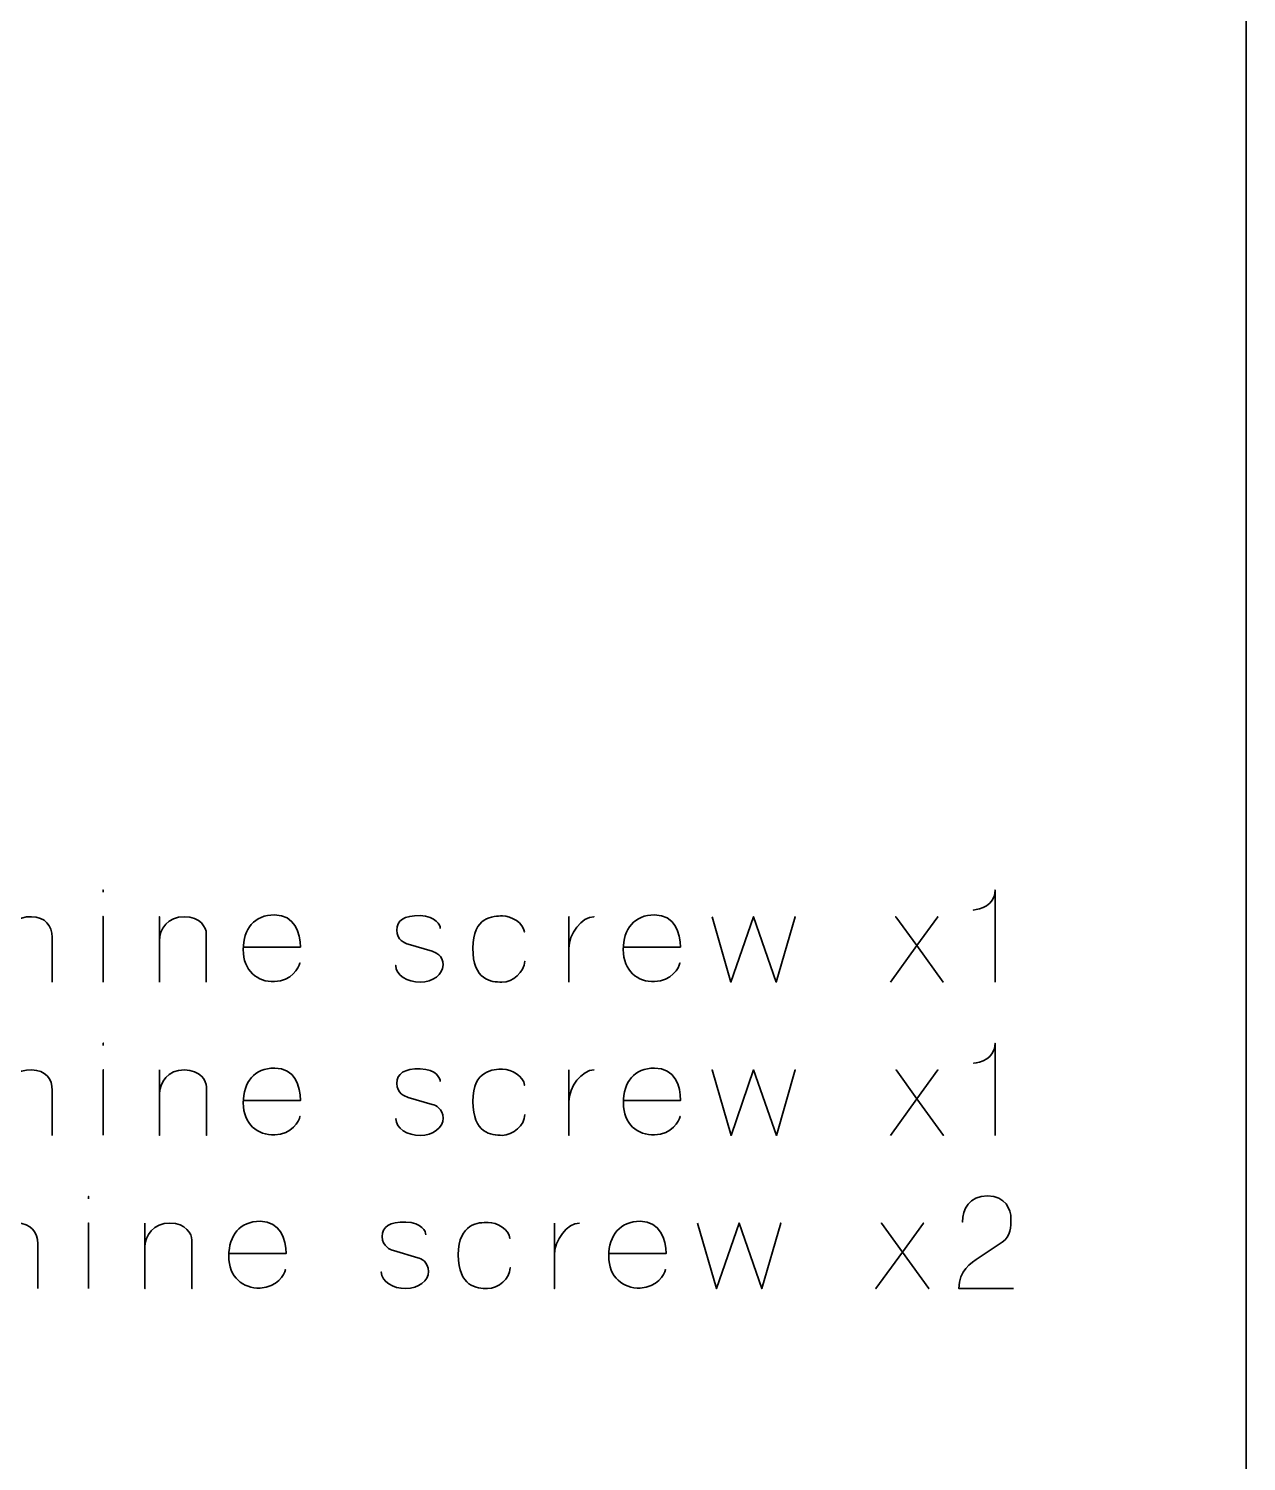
# Model space of a CAD drawing. Header units: inches. Extents: x 215 to 985, y -885 to -315.
# Drawn here: x 863.5 to 984.7, y -742.7 to -600.2 of the extents above; entities that cross this region are included whole.
import ezdxf

# ---------------------------------------------------------------- set-up
doc = ezdxf.new("R2010")
doc.units = ezdxf.units.IN
doc.header["$MEASUREMENT"] = 0
doc.layers.add('Layer 1', color=7, linetype='Continuous')

# ---------------------------------------------------------------- blocks, each defined once
blk = doc.blocks.new('block 320')
at = {"layer": 'Layer 1', "color": 179, "lineweight": 35, "true_color": 0x231f20}
for points, knots in [([(870.94, -686.11), (870.94, -686.11), (870.94, -685.88), (870.94, -685.88), (870.94, -685.88), (870.94, -686.11), (870.94, -686.11)], [0, 0, 0, 0, 1, 1, 1, 2, 2, 2, 2]), ([(959.67, -695.05), (959.67, -695.05), (959.67, -685.89), (959.67, -685.89), (959.67, -687.46), (958.16, -687.82), (957.51, -687.88), (958.16, -687.82), (959.67, -687.46), (959.67, -685.89), (959.67, -685.89), (959.67, -695.05), (959.67, -695.05)], [0, 0, 0, 0, 1, 1, 1, 2, 2, 2, 3, 3, 3, 4, 4, 4, 4]), ([(865.88, -695.05), (865.88, -695.05), (865.88, -691.75), (865.88, -690.59), (865.88, -689.44), (865.18, -688.56), (863.82, -688.54), (862.44, -688.51), (861.13, -689.35), (861.13, -690.45), (861.13, -689.35), (862.44, -688.51), (863.82, -688.54), (865.18, -688.56), (865.88, -689.44), (865.88, -690.59), (865.88, -691.75), (865.88, -695.05), (865.88, -695.05)], [0, 0, 0, 0, 1, 1, 1, 2, 2, 2, 3, 3, 3, 4, 4, 4, 5, 5, 5, 6, 6, 6, 6]), ([(870.94, -695.04), (870.94, -695.04), (870.94, -688.52), (870.94, -688.52), (870.94, -688.52), (870.94, -695.06), (870.94, -695.04)], [0, 0, 0, 0, 1, 1, 1, 2, 2, 2, 2]), ([(881.21, -695.05), (881.21, -695.05), (881.21, -690.81), (881.21, -690.22), (881.21, -689.64), (880.63, -688.55), (879.01, -688.54), (877.39, -688.52), (876.54, -689.78), (876.54, -690.95), (876.54, -689.78), (877.39, -688.52), (879.01, -688.54), (880.63, -688.55), (881.21, -689.64), (881.21, -690.22), (881.21, -690.81), (881.21, -695.05), (881.21, -695.05)], [0, 0, 0, 0, 1, 1, 1, 2, 2, 2, 3, 3, 3, 4, 4, 4, 5, 5, 5, 6, 6, 6, 6]), ([(876.54, -695.05), (876.54, -695.05), (876.54, -688.54), (876.54, -688.54), (876.54, -688.54), (876.54, -695.05), (876.54, -695.05)], [0, 0, 0, 0, 1, 1, 1, 2, 2, 2, 2]), ([(884.89, -691.57), (884.89, -691.57), (890.57, -691.57), (890.57, -691.57), (890.57, -690.16), (890.01, -688.36), (887.99, -688.36), (885.99, -688.36), (884.88, -689.73), (884.88, -691.82), (884.88, -693.93), (886.3, -695.05), (887.99, -695), (889.69, -694.95), (890.43, -693.63), (890.52, -693.16), (890.43, -693.63), (889.69, -694.95), (887.99, -695), (886.3, -695.05), (884.88, -693.93), (884.88, -691.82), (884.88, -689.73), (885.99, -688.36), (887.99, -688.36), (890.01, -688.36), (890.57, -690.16), (890.57, -691.57), (890.57, -691.57), (884.89, -691.57), (884.89, -691.57)], [0, 0, 0, 0, 1, 1, 1, 2, 2, 2, 3, 3, 3, 4, 4, 4, 5, 5, 5, 6, 6, 6, 7, 7, 7, 8, 8, 8, 9, 9, 9, 10, 10, 10, 10]), ([(904.48, -689.7), (904.5, -689.39), (904.08, -688.5), (902.48, -688.43), (900.88, -688.4), (900.15, -688.9), (900.15, -689.88), (900.15, -690.87), (900.97, -691.18), (901.28, -691.27), (901.28, -691.27), (903.68, -691.98), (903.68, -691.98), (903.99, -692.05), (904.76, -692.4), (904.76, -693.34), (904.76, -694.28), (903.75, -695.05), (902.48, -695.05), (901.21, -695.05), (900.06, -694.38), (900.06, -693.39), (900.06, -694.38), (901.21, -695.05), (902.48, -695.05), (903.75, -695.05), (904.76, -694.28), (904.76, -693.34), (904.76, -692.4), (903.99, -692.05), (903.68, -691.98), (903.68, -691.98), (901.28, -691.27), (901.28, -691.27), (900.97, -691.18), (900.15, -690.87), (900.15, -689.88), (900.15, -688.9), (900.88, -688.4), (902.48, -688.43), (904.08, -688.5), (904.5, -689.39), (904.48, -689.7)], [0, 0, 0, 0, 1, 1, 1, 2, 2, 2, 3, 3, 3, 4, 4, 4, 5, 5, 5, 6, 6, 6, 7, 7, 7, 8, 8, 8, 9, 9, 9, 10, 10, 10, 11, 11, 11, 12, 12, 12, 13, 13, 13, 14, 14, 14, 14]), ([(910.62, -695.05), (909.56, -695.05), (907.72, -694.87), (907.72, -691.68), (907.72, -688.51), (909.77, -688.47), (910.67, -688.47), (911.58, -688.47), (912.77, -689.17), (912.85, -690.06), (912.77, -689.17), (911.58, -688.47), (910.67, -688.47), (909.77, -688.47), (907.72, -688.51), (907.72, -691.68), (907.72, -694.87), (909.56, -695.05), (910.62, -695.05), (911.7, -695.05), (912.85, -694.05), (912.88, -692.98), (912.85, -694.05), (911.7, -695.05), (910.62, -695.05)], [0, 0, 0, 0, 1, 1, 1, 2, 2, 2, 3, 3, 3, 4, 4, 4, 5, 5, 5, 6, 6, 6, 7, 7, 7, 8, 8, 8, 8]), ([(917.28, -691.72), (917.24, -690.26), (918.59, -688.52), (919.77, -688.54), (918.59, -688.52), (917.24, -690.26), (917.28, -691.72)], [0, 0, 0, 0, 1, 1, 1, 2, 2, 2, 2]), ([(917.28, -695.05), (917.28, -695.05), (917.28, -688.54), (917.28, -688.54), (917.28, -688.54), (917.28, -695.05), (917.28, -695.05)], [0, 0, 0, 0, 1, 1, 1, 2, 2, 2, 2]), ([(922.7, -691.57), (922.7, -691.57), (928.38, -691.57), (928.38, -691.57), (928.38, -690.16), (927.82, -688.36), (925.8, -688.36), (923.79, -688.36), (922.69, -689.73), (922.69, -691.82), (922.69, -693.93), (924.11, -695.05), (925.8, -695), (927.5, -694.95), (928.24, -693.63), (928.33, -693.16), (928.24, -693.63), (927.5, -694.95), (925.8, -695), (924.11, -695.05), (922.69, -693.93), (922.69, -691.82), (922.69, -689.73), (923.79, -688.36), (925.8, -688.36), (927.82, -688.36), (928.38, -690.16), (928.38, -691.57), (928.38, -691.57), (922.7, -691.57), (922.7, -691.57)], [0, 0, 0, 0, 1, 1, 1, 2, 2, 2, 3, 3, 3, 4, 4, 4, 5, 5, 5, 6, 6, 6, 7, 7, 7, 8, 8, 8, 9, 9, 9, 10, 10, 10, 10]), ([(931.52, -688.54), (931.52, -688.54), (933.39, -695.05), (933.39, -695.05), (933.39, -695.05), (935.64, -688.54), (935.64, -688.54), (935.64, -688.54), (937.9, -695.05), (937.9, -695.05), (937.9, -695.05), (939.78, -688.54), (939.78, -688.54), (939.78, -688.54), (937.9, -695.05), (937.9, -695.05), (937.9, -695.05), (935.64, -688.54), (935.64, -688.54), (935.64, -688.54), (933.39, -695.05), (933.39, -695.05), (933.39, -695.05), (931.52, -688.54), (931.52, -688.54)], [0, 0, 0, 0, 1, 1, 1, 2, 2, 2, 3, 3, 3, 4, 4, 4, 5, 5, 5, 6, 6, 6, 7, 7, 7, 8, 8, 8, 8]), ([(949.27, -695.05), (949.27, -695.05), (951.89, -691.42), (951.89, -691.42), (951.89, -691.42), (949.8, -688.54), (949.8, -688.54), (949.8, -688.54), (951.89, -691.42), (951.89, -691.42), (951.89, -691.42), (953.98, -688.54), (953.98, -688.54), (953.98, -688.54), (951.89, -691.42), (951.89, -691.42), (951.89, -691.42), (954.51, -695.05), (954.51, -695.05), (954.51, -695.05), (951.89, -691.42), (951.89, -691.42), (951.89, -691.42), (949.27, -695.05), (949.27, -695.05)], [0, 0, 0, 0, 1, 1, 1, 2, 2, 2, 3, 3, 3, 4, 4, 4, 5, 5, 5, 6, 6, 6, 7, 7, 7, 8, 8, 8, 8]), ([(870.95, -701.35), (870.95, -701.35), (870.95, -701.12), (870.95, -701.12), (870.95, -701.12), (870.95, -701.35), (870.95, -701.35)], [0, 0, 0, 0, 1, 1, 1, 2, 2, 2, 2]), ([(959.68, -710.29), (959.68, -710.29), (959.68, -701.13), (959.68, -701.13), (959.68, -702.7), (958.17, -703.06), (957.53, -703.12), (958.17, -703.06), (959.68, -702.7), (959.68, -701.13), (959.68, -701.13), (959.68, -710.29), (959.68, -710.29)], [0, 0, 0, 0, 1, 1, 1, 2, 2, 2, 3, 3, 3, 4, 4, 4, 4]), ([(865.89, -710.29), (865.89, -710.29), (865.89, -706.99), (865.89, -705.83), (865.89, -704.68), (865.2, -703.8), (863.84, -703.78), (862.45, -703.75), (861.15, -704.59), (861.15, -705.69), (861.15, -704.59), (862.45, -703.75), (863.84, -703.78), (865.2, -703.8), (865.89, -704.68), (865.89, -705.83), (865.89, -706.99), (865.89, -710.29), (865.89, -710.29)], [0, 0, 0, 0, 1, 1, 1, 2, 2, 2, 3, 3, 3, 4, 4, 4, 5, 5, 5, 6, 6, 6, 6]), ([(870.95, -710.28), (870.95, -710.28), (870.95, -703.76), (870.95, -703.76), (870.95, -703.76), (870.95, -710.3), (870.95, -710.28)], [0, 0, 0, 0, 1, 1, 1, 2, 2, 2, 2]), ([(881.22, -705.46), (881.22, -704.88), (880.64, -703.79), (879.03, -703.78), (877.4, -703.76), (876.55, -705.02), (876.55, -706.19), (876.55, -705.02), (877.4, -703.76), (879.03, -703.78), (880.64, -703.79), (881.22, -704.88), (881.22, -705.46), (881.22, -706.05), (881.22, -710.29), (881.22, -710.29), (881.22, -710.29), (881.22, -706.05), (881.22, -705.46)], [0, 0, 0, 0, 1, 1, 1, 2, 2, 2, 3, 3, 3, 4, 4, 4, 5, 5, 5, 6, 6, 6, 6]), ([(876.55, -703.78), (876.55, -703.78), (876.55, -710.29), (876.55, -710.29), (876.55, -710.29), (876.55, -703.78), (876.55, -703.78)], [0, 0, 0, 0, 1, 1, 1, 2, 2, 2, 2]), ([(884.91, -706.81), (884.91, -706.81), (890.58, -706.81), (890.58, -706.81), (890.58, -705.4), (890.02, -703.6), (888.01, -703.6), (886, -703.6), (884.89, -704.97), (884.89, -707.06), (884.89, -709.17), (886.32, -710.29), (888.01, -710.24), (889.71, -710.19), (890.44, -708.87), (890.53, -708.4), (890.44, -708.87), (889.71, -710.19), (888.01, -710.24), (886.32, -710.29), (884.89, -709.17), (884.89, -707.06), (884.89, -704.97), (886, -703.6), (888.01, -703.6), (890.02, -703.6), (890.58, -705.4), (890.58, -706.81), (890.58, -706.81), (884.91, -706.81), (884.91, -706.81)], [0, 0, 0, 0, 1, 1, 1, 2, 2, 2, 3, 3, 3, 4, 4, 4, 5, 5, 5, 6, 6, 6, 7, 7, 7, 8, 8, 8, 9, 9, 9, 10, 10, 10, 10]), ([(904.49, -704.94), (904.51, -704.63), (904.1, -703.74), (902.5, -703.67), (900.9, -703.64), (900.16, -704.14), (900.16, -705.12), (900.16, -706.11), (900.98, -706.42), (901.29, -706.51), (901.29, -706.51), (903.69, -707.22), (903.69, -707.22), (904.01, -707.29), (904.77, -707.64), (904.77, -708.58), (904.77, -709.52), (903.77, -710.29), (902.5, -710.29), (901.23, -710.29), (900.07, -709.62), (900.07, -708.63), (900.07, -709.62), (901.23, -710.29), (902.5, -710.29), (903.77, -710.29), (904.77, -709.52), (904.77, -708.58), (904.77, -707.64), (904.01, -707.29), (903.69, -707.22), (903.69, -707.22), (901.29, -706.51), (901.29, -706.51), (900.98, -706.42), (900.16, -706.11), (900.16, -705.12), (900.16, -704.14), (900.9, -703.64), (902.5, -703.67), (904.1, -703.74), (904.51, -704.63), (904.49, -704.94)], [0, 0, 0, 0, 1, 1, 1, 2, 2, 2, 3, 3, 3, 4, 4, 4, 5, 5, 5, 6, 6, 6, 7, 7, 7, 8, 8, 8, 9, 9, 9, 10, 10, 10, 11, 11, 11, 12, 12, 12, 13, 13, 13, 14, 14, 14, 14]), ([(912.9, -708.22), (912.86, -709.29), (911.72, -710.29), (910.64, -710.29), (909.57, -710.29), (907.73, -710.11), (907.73, -706.92), (907.73, -703.75), (909.79, -703.71), (910.69, -703.71), (911.59, -703.71), (912.78, -704.41), (912.86, -705.3), (912.78, -704.41), (911.59, -703.71), (910.69, -703.71), (909.79, -703.71), (907.73, -703.75), (907.73, -706.92), (907.73, -710.11), (909.57, -710.29), (910.64, -710.29), (911.72, -710.29), (912.86, -709.29), (912.9, -708.22)], [0, 0, 0, 0, 1, 1, 1, 2, 2, 2, 3, 3, 3, 4, 4, 4, 5, 5, 5, 6, 6, 6, 7, 7, 7, 8, 8, 8, 8]), ([(919.78, -703.78), (918.6, -703.76), (917.25, -705.5), (917.29, -706.96), (917.25, -705.5), (918.6, -703.76), (919.78, -703.78)], [0, 0, 0, 0, 1, 1, 1, 2, 2, 2, 2]), ([(917.29, -703.78), (917.29, -703.78), (917.29, -710.29), (917.29, -710.29), (917.29, -710.29), (917.29, -703.78), (917.29, -703.78)], [0, 0, 0, 0, 1, 1, 1, 2, 2, 2, 2]), ([(922.71, -706.81), (922.71, -706.81), (928.39, -706.81), (928.39, -706.81), (928.39, -705.4), (927.83, -703.6), (925.81, -703.6), (923.81, -703.6), (922.7, -704.97), (922.7, -707.06), (922.7, -709.17), (924.12, -710.29), (925.81, -710.24), (927.51, -710.19), (928.25, -708.87), (928.34, -708.4), (928.25, -708.87), (927.51, -710.19), (925.81, -710.24), (924.12, -710.29), (922.7, -709.17), (922.7, -707.06), (922.7, -704.97), (923.81, -703.6), (925.81, -703.6), (927.83, -703.6), (928.39, -705.4), (928.39, -706.81), (928.39, -706.81), (922.71, -706.81), (922.71, -706.81)], [0, 0, 0, 0, 1, 1, 1, 2, 2, 2, 3, 3, 3, 4, 4, 4, 5, 5, 5, 6, 6, 6, 7, 7, 7, 8, 8, 8, 9, 9, 9, 10, 10, 10, 10]), ([(933.41, -710.29), (933.41, -710.29), (935.66, -703.78), (935.66, -703.78), (935.66, -703.78), (937.92, -710.29), (937.92, -710.29), (937.92, -710.29), (939.8, -703.78), (939.8, -703.78), (939.8, -703.78), (937.92, -710.29), (937.92, -710.29), (937.92, -710.29), (935.66, -703.78), (935.66, -703.78), (935.66, -703.78), (933.41, -710.29), (933.41, -710.29), (933.41, -710.29), (931.53, -703.78), (931.53, -703.78), (931.53, -703.78), (933.41, -710.29), (933.41, -710.29)], [0, 0, 0, 0, 1, 1, 1, 2, 2, 2, 3, 3, 3, 4, 4, 4, 5, 5, 5, 6, 6, 6, 7, 7, 7, 8, 8, 8, 8]), ([(949.28, -710.29), (949.28, -710.29), (951.9, -706.66), (951.9, -706.66), (951.9, -706.66), (949.82, -703.78), (949.82, -703.78), (949.82, -703.78), (951.9, -706.66), (951.9, -706.66), (951.9, -706.66), (953.99, -703.78), (953.99, -703.78), (953.99, -703.78), (951.9, -706.66), (951.9, -706.66), (951.9, -706.66), (954.53, -710.29), (954.53, -710.29), (954.53, -710.29), (951.9, -706.66), (951.9, -706.66), (951.9, -706.66), (949.28, -710.29), (949.28, -710.29)], [0, 0, 0, 0, 1, 1, 1, 2, 2, 2, 3, 3, 3, 4, 4, 4, 5, 5, 5, 6, 6, 6, 7, 7, 7, 8, 8, 8, 8]), ([(869.5, -716.59), (869.5, -716.59), (869.5, -716.36), (869.5, -716.36), (869.5, -716.36), (869.5, -716.59), (869.5, -716.59)], [0, 0, 0, 0, 1, 1, 1, 2, 2, 2, 2]), ([(961.52, -725.53), (961.52, -725.53), (956.08, -725.53), (956.08, -725.53), (956.13, -723.68), (957.12, -723.08), (958.2, -722.37), (958.2, -722.37), (960.37, -720.92), (960.37, -720.92), (961.27, -720.3), (961.26, -719.41), (961.26, -718.56), (961.26, -717.7), (960.72, -716.3), (958.92, -716.3), (957.11, -716.3), (956.43, -717.64), (956.43, -718.91), (956.43, -717.64), (957.11, -716.3), (958.92, -716.3), (960.72, -716.3), (961.26, -717.7), (961.26, -718.56), (961.26, -719.41), (961.27, -720.3), (960.37, -720.92), (960.37, -720.92), (958.2, -722.37), (958.2, -722.37), (957.12, -723.08), (956.13, -723.68), (956.08, -725.53), (956.08, -725.53), (961.52, -725.53), (961.52, -725.53)], [0, 0, 0, 0, 1, 1, 1, 2, 2, 2, 3, 3, 3, 4, 4, 4, 5, 5, 5, 6, 6, 6, 7, 7, 7, 8, 8, 8, 9, 9, 9, 10, 10, 10, 11, 11, 11, 12, 12, 12, 12]), ([(864.45, -725.53), (864.45, -725.53), (864.45, -722.23), (864.45, -721.07), (864.45, -719.92), (863.75, -719.04), (862.39, -719.02), (861.01, -718.99), (859.7, -719.83), (859.7, -720.93), (859.7, -719.83), (861.01, -718.99), (862.39, -719.02), (863.75, -719.04), (864.45, -719.92), (864.45, -721.07), (864.45, -722.23), (864.45, -725.53), (864.45, -725.53)], [0, 0, 0, 0, 1, 1, 1, 2, 2, 2, 3, 3, 3, 4, 4, 4, 5, 5, 5, 6, 6, 6, 6]), ([(869.5, -725.52), (869.5, -725.52), (869.5, -719), (869.5, -719), (869.5, -719), (869.5, -725.54), (869.5, -725.52)], [0, 0, 0, 0, 1, 1, 1, 2, 2, 2, 2]), ([(879.78, -720.7), (879.78, -720.12), (879.19, -719.03), (877.58, -719.02), (875.95, -719), (875.1, -720.26), (875.1, -721.43), (875.1, -720.26), (875.95, -719), (877.58, -719.02), (879.19, -719.03), (879.78, -720.12), (879.78, -720.7), (879.78, -721.29), (879.78, -725.53), (879.78, -725.53), (879.78, -725.53), (879.78, -721.29), (879.78, -720.7)], [0, 0, 0, 0, 1, 1, 1, 2, 2, 2, 3, 3, 3, 4, 4, 4, 5, 5, 5, 6, 6, 6, 6]), ([(875.1, -719.02), (875.1, -719.02), (875.1, -725.53), (875.1, -725.53), (875.1, -725.53), (875.1, -719.02), (875.1, -719.02)], [0, 0, 0, 0, 1, 1, 1, 2, 2, 2, 2]), ([(889.14, -722.05), (889.14, -720.64), (888.58, -718.84), (886.56, -718.84), (884.55, -718.84), (883.45, -720.21), (883.45, -722.3), (883.45, -724.41), (884.87, -725.53), (886.56, -725.48), (888.26, -725.43), (889, -724.11), (889.08, -723.64), (889, -724.11), (888.26, -725.43), (886.56, -725.48), (884.87, -725.53), (883.45, -724.41), (883.45, -722.3), (883.45, -720.21), (884.55, -718.84), (886.56, -718.84), (888.58, -718.84), (889.14, -720.64), (889.14, -722.05), (889.14, -722.05), (883.46, -722.05), (883.46, -722.05), (883.46, -722.05), (889.14, -722.05), (889.14, -722.05)], [0, 0, 0, 0, 1, 1, 1, 2, 2, 2, 3, 3, 3, 4, 4, 4, 5, 5, 5, 6, 6, 6, 7, 7, 7, 8, 8, 8, 9, 9, 9, 10, 10, 10, 10]), ([(903.04, -720.18), (903.07, -719.87), (902.65, -718.98), (901.05, -718.91), (899.45, -718.88), (898.71, -719.38), (898.71, -720.36), (898.71, -721.35), (899.54, -721.66), (899.84, -721.75), (899.84, -721.75), (902.24, -722.46), (902.24, -722.46), (902.56, -722.53), (903.32, -722.88), (903.32, -723.82), (903.32, -724.76), (902.32, -725.53), (901.05, -725.53), (899.78, -725.53), (898.62, -724.86), (898.62, -723.87), (898.62, -724.86), (899.78, -725.53), (901.05, -725.53), (902.32, -725.53), (903.32, -724.76), (903.32, -723.82), (903.32, -722.88), (902.56, -722.53), (902.24, -722.46), (902.24, -722.46), (899.84, -721.75), (899.84, -721.75), (899.54, -721.66), (898.71, -721.35), (898.71, -720.36), (898.71, -719.38), (899.45, -718.88), (901.05, -718.91), (902.65, -718.98), (903.07, -719.87), (903.04, -720.18)], [0, 0, 0, 0, 1, 1, 1, 2, 2, 2, 3, 3, 3, 4, 4, 4, 5, 5, 5, 6, 6, 6, 7, 7, 7, 8, 8, 8, 9, 9, 9, 10, 10, 10, 11, 11, 11, 12, 12, 12, 13, 13, 13, 14, 14, 14, 14]), ([(909.19, -725.53), (908.12, -725.53), (906.28, -725.35), (906.28, -722.17), (906.28, -718.99), (908.34, -718.95), (909.24, -718.95), (910.14, -718.95), (911.33, -719.65), (911.41, -720.54), (911.33, -719.65), (910.14, -718.95), (909.24, -718.95), (908.34, -718.95), (906.28, -718.99), (906.28, -722.17), (906.28, -725.35), (908.12, -725.53), (909.19, -725.53), (910.27, -725.53), (911.41, -724.53), (911.45, -723.46), (911.41, -724.53), (910.27, -725.53), (909.19, -725.53)], [0, 0, 0, 0, 1, 1, 1, 2, 2, 2, 3, 3, 3, 4, 4, 4, 5, 5, 5, 6, 6, 6, 7, 7, 7, 8, 8, 8, 8]), ([(918.33, -719.02), (917.15, -719), (915.81, -720.74), (915.84, -722.2), (915.81, -720.74), (917.15, -719), (918.33, -719.02)], [0, 0, 0, 0, 1, 1, 1, 2, 2, 2, 2]), ([(915.84, -719.02), (915.84, -719.02), (915.84, -725.53), (915.84, -725.53), (915.84, -725.53), (915.84, -719.02), (915.84, -719.02)], [0, 0, 0, 0, 1, 1, 1, 2, 2, 2, 2]), ([(921.27, -722.05), (921.27, -722.05), (926.94, -722.05), (926.94, -722.05), (926.94, -720.64), (926.38, -718.84), (924.37, -718.84), (922.36, -718.84), (921.25, -720.21), (921.25, -722.3), (921.25, -724.41), (922.68, -725.53), (924.37, -725.48), (926.07, -725.43), (926.8, -724.11), (926.89, -723.64), (926.8, -724.11), (926.07, -725.43), (924.37, -725.48), (922.68, -725.53), (921.25, -724.41), (921.25, -722.3), (921.25, -720.21), (922.36, -718.84), (924.37, -718.84), (926.38, -718.84), (926.94, -720.64), (926.94, -722.05), (926.94, -722.05), (921.27, -722.05), (921.27, -722.05)], [0, 0, 0, 0, 1, 1, 1, 2, 2, 2, 3, 3, 3, 4, 4, 4, 5, 5, 5, 6, 6, 6, 7, 7, 7, 8, 8, 8, 9, 9, 9, 10, 10, 10, 10]), ([(930.08, -719.02), (930.08, -719.02), (931.96, -725.53), (931.96, -725.53), (931.96, -725.53), (934.21, -719.02), (934.21, -719.02), (934.21, -719.02), (936.47, -725.53), (936.47, -725.53), (936.47, -725.53), (938.35, -719.02), (938.35, -719.02), (938.35, -719.02), (936.47, -725.53), (936.47, -725.53), (936.47, -725.53), (934.21, -719.02), (934.21, -719.02), (934.21, -719.02), (931.96, -725.53), (931.96, -725.53), (931.96, -725.53), (930.08, -719.02), (930.08, -719.02)], [0, 0, 0, 0, 1, 1, 1, 2, 2, 2, 3, 3, 3, 4, 4, 4, 5, 5, 5, 6, 6, 6, 7, 7, 7, 8, 8, 8, 8]), ([(950.45, -721.9), (950.45, -721.9), (953.08, -725.53), (953.08, -725.53), (953.08, -725.53), (950.45, -721.9), (950.45, -721.9), (950.45, -721.9), (952.55, -719.02), (952.55, -719.02), (952.55, -719.02), (950.45, -721.9), (950.45, -721.9), (950.45, -721.9), (948.37, -719.02), (948.37, -719.02), (948.37, -719.02), (950.45, -721.9), (950.45, -721.9), (950.45, -721.9), (947.83, -725.53), (947.83, -725.53), (947.83, -725.53), (950.45, -721.9), (950.45, -721.9)], [0, 0, 0, 0, 1, 1, 1, 2, 2, 2, 3, 3, 3, 4, 4, 4, 5, 5, 5, 6, 6, 6, 7, 7, 7, 8, 8, 8, 8])]:
    blk.add_open_spline(points, degree=3, knots=knots, dxfattribs=at)

msp = doc.modelspace()

# ---------------------------------------------------------------- linework, layer by layer
at = {"layer": 'Layer 1', "color": 179, "lineweight": 35, "true_color": 0x231f20}
msp.add_open_spline([(984.67, -870.21), (984.67, -878.5), (977.96, -885.21), (969.67, -885.21), (969.67, -885.21), (229.67, -885.21), (229.67, -885.21), (221.39, -885.21), (214.67, -878.5), (214.67, -870.21), (214.67, -870.21), (214.67, -330.21), (214.67, -330.21), (214.67, -321.93), (221.39, -315.21), (229.67, -315.21), (229.67, -315.21), (969.67, -315.21), (969.67, -315.21), (977.96, -315.21), (984.67, -321.93), (984.67, -330.21), (984.67, -330.21), (984.67, -870.21), (984.67, -870.21)], degree=3, knots=[0, 0, 0, 0, 1, 1, 1, 2, 2, 2, 3, 3, 3, 4, 4, 4, 5, 5, 5, 6, 6, 6, 7, 7, 7, 8, 8, 8, 8], dxfattribs=at)

# ---------------------------------------------------------------- block references
at = {"layer": 'Layer 1'}
msp.add_blockref('block 320', (0, 0), dxfattribs=at)

doc.saveas('drawing.dxf')
